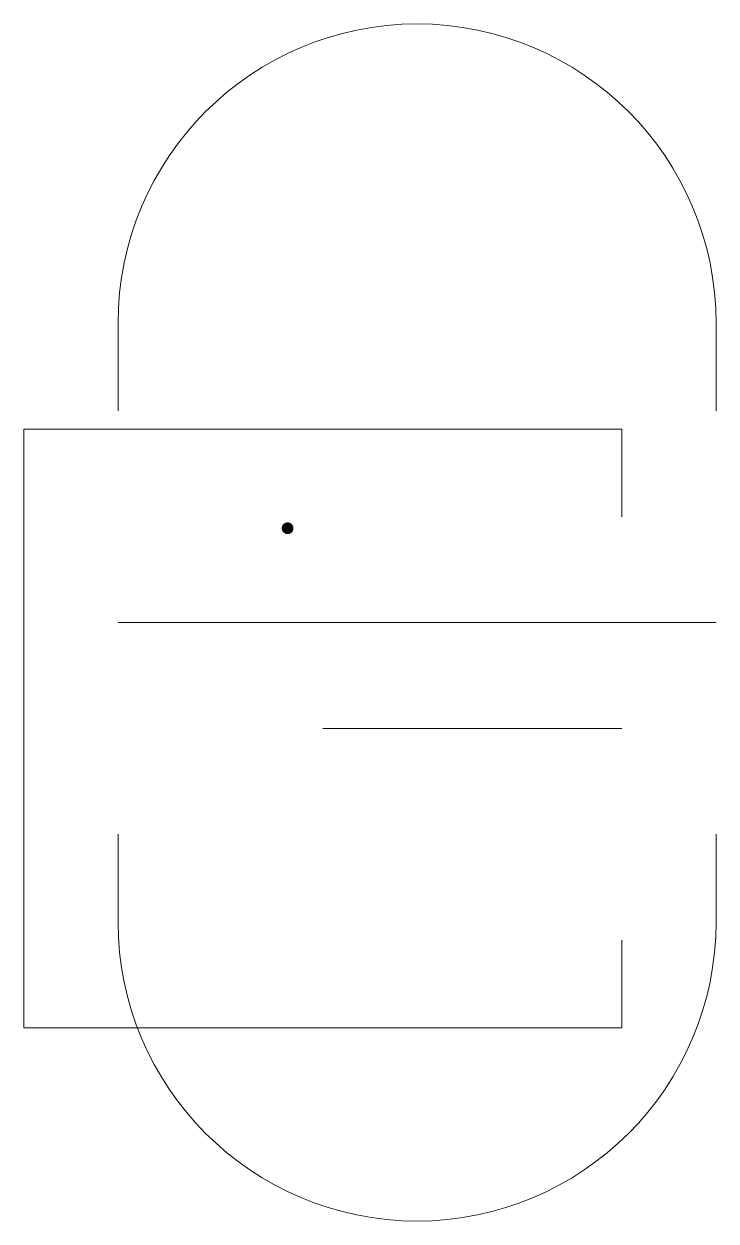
# Model space of a CAD drawing. Header units: millimetres. Extents: x 14976 to 15034, y 45615 to 45717.
import ezdxf

# ---------------------------------------------------------------- set-up
doc = ezdxf.new("R2010")
doc.units = ezdxf.units.MM
doc.header["$LTSCALE"] = 0.5
doc.layers.get('0').update_dxf_attribs({"lineweight": 18})

# ---------------------------------------------------------------- blocks, each defined once
blk = doc.blocks.new('_ConnectionCircleFilled')
at = {"color": 0, "linetype": 'ByBlock', "lineweight": -2, "const_width": 0.5}
blk.add_lwpolyline([(-0.25, 0, 1), (0.25, 0, 1)], format="xyb", close=True, dxfattribs=at)
blk = doc.blocks.new('Aecb_Duct_Oval_1Line_Retn_Tee_Drop_Edge')
at = {"color": 0, "linetype": 'ByBlock', "lineweight": -2}
for p, q in [((-1, 0.7071), (-1, 1)), ((1, 0.7071), (1, 1)), ((1, 0), (-1, 0)), ((-1, -1), (-1, -0.7071)), ((1, -1), (1, -0.7071))]:
    blk.add_line(p, q, dxfattribs=at)
for centre, start, end in [((0, 1), 0, 180), ((0, -1), 180, 0)]:
    blk.add_arc(centre, 1, start, end, dxfattribs=at)
blk = doc.blocks.new('Aecb_Duct_Rect_1Line_Exh_Elbow_Drop_Edge')
at = {"color": 0, "linetype": 'ByBlock', "lineweight": -2}
for p, q in [((-1, -1), (-1, 1)), ((-1, 1), (1, 1)), ((1, 0.7071), (1, 1)), ((0, 0), (1, 0)), ((1, -1), (1, -0.7071)), ((-1, -1), (1, -1))]:
    blk.add_line(p, q, dxfattribs=at)

msp = doc.modelspace()

# ---------------------------------------------------------------- block references
at = {"color": 1, "xscale": 25.4, "yscale": 25.4, "zscale": 25.4}
for name, p in [('Aecb_Duct_Oval_1Line_Retn_Tee_Drop_Edge', (15009, 45666)), ('Aecb_Duct_Rect_1Line_Exh_Elbow_Drop_Edge', (15001, 45657))]:
    msp.add_blockref(name, p, dxfattribs=at)
msp.add_blockref('_ConnectionCircleFilled', (14998, 45674))

doc.saveas('drawing.dxf')
